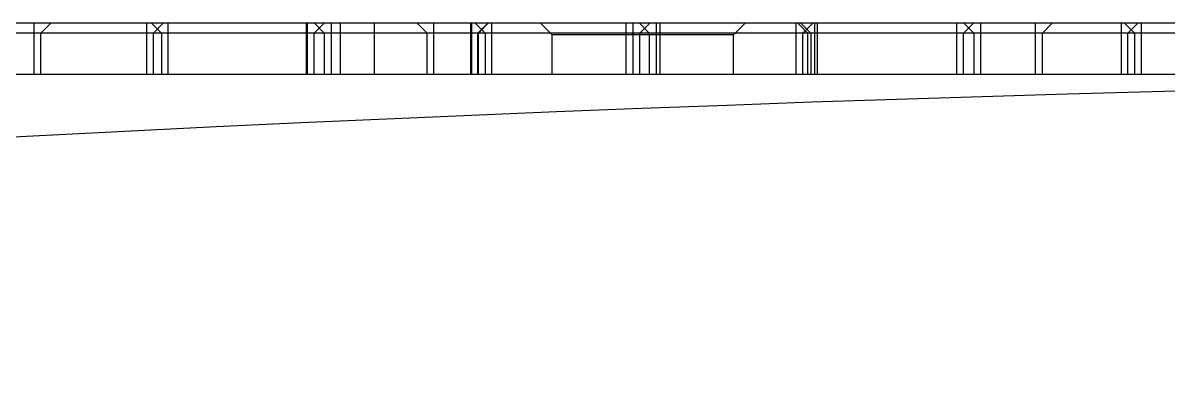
# Model space of a CAD drawing. Header units: inches. Extents: x -64 to 911, y 30 to 355.
# Drawn here: x 603.8 to 637.31, y 126.33 to 137.19 of the extents above; entities that cross this region are included whole.
import ezdxf

# ---------------------------------------------------------------- set-up
doc = ezdxf.new("R2010")
doc.units = ezdxf.units.IN
doc.layers.add('DEFAULT_2', color=8, linetype='Continuous')

msp = doc.modelspace()

# ---------------------------------------------------------------- linework, layer by layer
for p, q in [((515.06, 137.195), (833.356, 137.195)), ((515.06, 135.695), (833.356, 135.695))]:
    msp.add_line(p, q)
msp.add_arc((674.208, -1221.068), 1356.763, 83.263712, 96.736288)
at = {"layer": 'DEFAULT_2'}
for p, q in [((604.131, 135.695), (604.131, 137.195)), ((604.631, 137.195), (604.331, 136.895)), ((607.421, 137.195), (607.421, 135.695)), ((607.856, 136.895), (607.556, 137.195)), ((607.921, 137.195), (607.621, 136.895)), ((608.056, 135.695), (608.056, 137.195)), ((612.091, 137.195), (612.091, 135.695)), ((612.126, 135.695), (612.126, 137.195)), ((612.621, 136.895), (612.321, 137.195)), ((612.326, 136.895), (612.626, 137.195)), ((612.821, 137.195), (612.821, 135.695)), ((613.091, 137.195), (613.091, 135.695)), ((614.091, 135.695), (614.091, 137.195)), ((615.631, 136.895), (615.331, 137.195)), ((615.831, 135.695), (615.831, 137.195)), ((616.913, 135.695), (616.913, 137.195)), ((616.931, 137.195), (616.931, 135.695)), ((617.326, 136.895), (617.026, 137.195)), ((617.413, 137.195), (617.113, 136.895)), ((617.431, 137.195), (617.131, 136.895)), ((617.526, 135.695), (617.526, 137.195)), ((619.292, 136.845), (618.942, 137.195)), ((621.442, 137.195), (621.442, 135.695)), ((621.656, 135.695), (621.656, 137.195)), ((622.131, 136.895), (621.831, 137.195)), ((621.856, 136.895), (622.156, 137.195)), ((622.331, 137.195), (622.331, 135.695)), ((622.442, 137.195), (622.442, 135.695)), ((624.592, 136.845), (624.942, 137.195)), ((626.421, 137.195), (626.421, 135.695)), ((626.771, 136.895), (626.471, 137.195)), ((626.856, 136.895), (626.556, 137.195)), ((626.921, 137.195), (626.621, 136.895)), ((626.971, 135.695), (626.971, 137.195)), ((627.056, 135.695), (627.056, 137.195)), ((631.126, 135.695), (631.126, 137.195)), ((631.621, 136.895), (631.321, 137.195)), ((631.326, 136.895), (631.626, 137.195)), ((631.821, 137.195), (631.821, 135.695)), ((633.431, 135.695), (633.431, 137.195)), ((633.931, 137.195), (633.631, 136.895)), ((635.931, 137.195), (635.931, 135.695)), ((636.326, 136.895), (636.026, 137.195)), ((636.431, 137.195), (636.131, 136.895)), ((636.526, 135.695), (636.526, 137.195)), ((809.215, 136.895), (522.326, 136.895)), ((604.331, 135.695), (604.331, 136.895)), ((607.621, 135.695), (607.621, 136.895)), ((607.856, 136.895), (607.856, 135.695)), ((612.326, 135.695), (612.326, 136.895)), ((612.621, 136.895), (612.621, 135.695)), ((615.631, 135.695), (615.631, 136.895)), ((617.113, 135.695), (617.113, 136.895)), ((617.131, 135.695), (617.131, 136.895)), ((617.326, 136.895), (617.326, 135.695)), ((619.292, 135.695), (619.292, 136.845)), ((624.592, 136.845), (619.292, 136.845)), ((621.856, 135.695), (621.856, 136.895)), ((622.131, 136.895), (622.131, 135.695)), ((624.592, 135.695), (624.592, 136.845)), ((626.621, 135.695), (626.621, 136.895)), ((626.771, 135.695), (626.771, 136.895)), ((626.856, 136.895), (626.856, 135.695)), ((631.326, 135.695), (631.326, 136.895)), ((631.621, 136.895), (631.621, 135.695)), ((633.631, 135.695), (633.631, 136.895)), ((636.131, 135.695), (636.131, 136.895)), ((636.326, 136.895), (636.326, 135.695))]:
    msp.add_line(p, q, dxfattribs=at)

doc.saveas('drawing.dxf')
